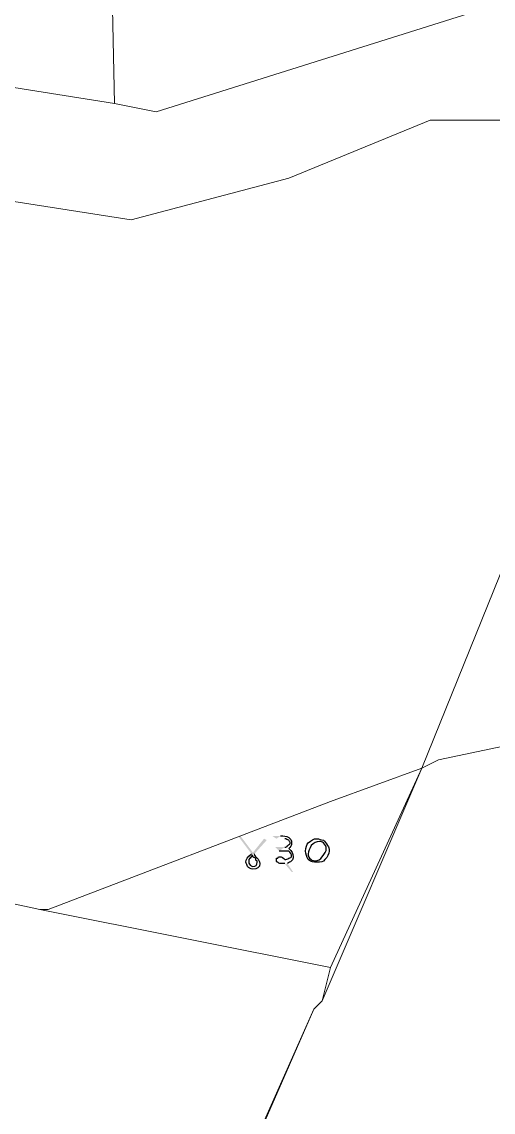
# Model space of a CAD drawing. Header units: inches. Extents: x -9985691 to 3643, y -3270716 to 4788.
# Drawn here: x -4983070 to -4982786, y -3260423 to -3259766 of the extents above; entities that cross this region are included whole.
import ezdxf

# ---------------------------------------------------------------- set-up
doc = ezdxf.new("R2010")
doc.units = ezdxf.units.IN
doc.header["$LTSCALE"] = 2
doc.header["$MEASUREMENT"] = 0
doc.layers.add('PDF_Geometry', color=7, linetype='CONTINUOUS')
doc.layers.add('PDF_Solid Fills', color=7, linetype='CONTINUOUS')

msp = doc.modelspace()

# ---------------------------------------------------------------- hatches: boundary and pattern name
at = {"layer": 'PDF_Solid Fills', "transparency": 33554559}
h = msp.add_hatch(color=256, dxfattribs=at)
h.paths.add_polyline_path([(-4982931.93, -3260267.15), (-4982939.43, -3260257.15), (-4982938.6, -3260256.32), (-4982931.1, -3260266.32), (-4982924.43, -3260257.98), (-4982922.77, -3260258.82), (-4982930.27, -3260267.15)], flags=0)
h.paths.add_polyline_path([(-4982916.93, -3260257.98), (-4982919.43, -3260256.32), (-4982914.43, -3260256.32)], flags=0)
h.paths.add_polyline_path([(-4982910.27, -3260272.98), (-4982906.93, -3260277.98), (-4982907.77, -3260277.98), (-4982911.93, -3260272.98)], flags=0)
h.paths.add_polyline_path([(-4982915.27, -3260265.48), (-4982917.77, -3260262.98), (-4982911.93, -3260262.98)], flags=0)
h = msp.add_hatch(color=256, dxfattribs=at)
h.paths.add_polyline_path([(-4982931.93, -3260267.15), (-4982939.43, -3260257.15), (-4982938.6, -3260256.32), (-4982931.1, -3260266.32), (-4982924.43, -3260257.98), (-4982922.77, -3260258.82), (-4982930.27, -3260267.15)], flags=0)
h.paths.add_polyline_path([(-4982916.93, -3260257.98), (-4982919.43, -3260256.32), (-4982914.43, -3260256.32)], flags=0)
h.paths.add_polyline_path([(-4982910.27, -3260272.98), (-4982906.93, -3260277.98), (-4982907.77, -3260277.98), (-4982911.93, -3260272.98)], flags=0)
h.paths.add_polyline_path([(-4982915.27, -3260265.48), (-4982917.77, -3260262.98), (-4982911.93, -3260262.98)], flags=0)

# ---------------------------------------------------------------- linework, layer by layer
at = {"layer": 'PDF_Geometry', "lineweight": 9}
for points in [[(-4982714.43, -3259600.48), (-4982719.43, -3259735.48), (-4982989.43, -3259820.48), (-4983014.43, -3259815.48), (-4983024.43, -3259340.48), (-4982829.43, -3259280.48), (-4982764.43, -3259265.48)], [(-4982714.43, -3259600.48), (-4982719.43, -3259735.48), (-4982989.43, -3259820.48), (-4983014.43, -3259815.48), (-4983024.43, -3259340.48), (-4982829.43, -3259280.48), (-4982764.43, -3259265.48)], [(-4983454.43, -3259620.48), (-4983489.43, -3259585.48), (-4983354.43, -3259480.48), (-4983254.43, -3259400.48), (-4983024.43, -3259340.48), (-4983014.43, -3259815.48), (-4983234.43, -3259780.48)], [(-4983454.43, -3259620.48), (-4983489.43, -3259585.48), (-4983354.43, -3259480.48), (-4983254.43, -3259400.48), (-4983024.43, -3259340.48), (-4983014.43, -3259815.48), (-4983234.43, -3259780.48)], [(-4982659.43, -3259795.48), (-4982829.43, -3260215.48), (-4982884.43, -3260235.48), (-4983054.43, -3260300.48), (-4983059.43, -3260300.48), (-4983544.43, -3260195.48), (-4983529.43, -3260170.48), (-4983374.43, -3259915.48), (-4983339.43, -3259805.48), (-4983229.43, -3259845.48), (-4983229.43, -3259850.48), (-4983004.43, -3259885.48), (-4982909.43, -3259860.48), (-4982824.43, -3259825.48), (-4982734.43, -3259825.48), (-4982674.43, -3259795.48)], [(-4982659.43, -3259795.48), (-4982829.43, -3260215.48), (-4982884.43, -3260235.48), (-4983054.43, -3260300.48), (-4983059.43, -3260300.48), (-4983544.43, -3260195.48), (-4983529.43, -3260170.48), (-4983374.43, -3259915.48), (-4983339.43, -3259805.48), (-4983229.43, -3259845.48), (-4983229.43, -3259850.48), (-4983004.43, -3259885.48), (-4982909.43, -3259860.48), (-4982824.43, -3259825.48), (-4982734.43, -3259825.48), (-4982674.43, -3259795.48)], [(-4982659.43, -3259795.48), (-4982829.43, -3260215.48), (-4982884.43, -3260235.48), (-4983054.43, -3260300.48), (-4983059.43, -3260300.48), (-4983544.43, -3260195.48), (-4983529.43, -3260170.48), (-4983374.43, -3259915.48), (-4983339.43, -3259805.48), (-4983229.43, -3259845.48), (-4983229.43, -3259850.48), (-4983004.43, -3259885.48), (-4982909.43, -3259860.48), (-4982824.43, -3259825.48), (-4982734.43, -3259825.48), (-4982674.43, -3259795.48)], [(-4982659.43, -3259795.48), (-4982829.43, -3260215.48), (-4982884.43, -3260235.48), (-4983054.43, -3260300.48), (-4983059.43, -3260300.48), (-4983544.43, -3260195.48), (-4983529.43, -3260170.48), (-4983374.43, -3259915.48), (-4983339.43, -3259805.48), (-4983229.43, -3259845.48), (-4983229.43, -3259850.48), (-4983004.43, -3259885.48), (-4982909.43, -3259860.48), (-4982824.43, -3259825.48), (-4982734.43, -3259825.48), (-4982674.43, -3259795.48)], [(-4982524.43, -3259800.48), (-4982584.43, -3260065.48), (-4982609.43, -3260120.48), (-4982629.43, -3260170.48), (-4982819.43, -3260210.48), (-4982829.43, -3260215.48), (-4982659.43, -3259795.48)], [(-4982524.43, -3259800.48), (-4982584.43, -3260065.48), (-4982609.43, -3260120.48), (-4982629.43, -3260170.48), (-4982819.43, -3260210.48), (-4982829.43, -3260215.48), (-4982659.43, -3259795.48)], [(-4982524.43, -3259800.48), (-4982584.43, -3260065.48), (-4982609.43, -3260120.48), (-4982629.43, -3260170.48), (-4982819.43, -3260210.48), (-4982829.43, -3260215.48), (-4982659.43, -3259795.48)], [(-4982524.43, -3259800.48), (-4982584.43, -3260065.48), (-4982609.43, -3260120.48), (-4982629.43, -3260170.48), (-4982819.43, -3260210.48), (-4982829.43, -3260215.48), (-4982659.43, -3259795.48)], [(-4982779.43, -3260565.48), (-4982809.43, -3260645.48), (-4982909.43, -3260780.48), (-4983179.43, -3261195.48), (-4983284.43, -3261195.48), (-4983139.43, -3260920.48), (-4982894.43, -3260360.48), (-4982889.43, -3260355.48), (-4982829.43, -3260215.48), (-4982819.43, -3260210.48), (-4982629.43, -3260170.48), (-4982739.43, -3260455.48)], [(-4982779.43, -3260565.48), (-4982809.43, -3260645.48), (-4982909.43, -3260780.48), (-4983179.43, -3261195.48), (-4983284.43, -3261195.48), (-4983139.43, -3260920.48), (-4982894.43, -3260360.48), (-4982889.43, -3260355.48), (-4982829.43, -3260215.48), (-4982819.43, -3260210.48), (-4982629.43, -3260170.48), (-4982739.43, -3260455.48)], [(-4982779.43, -3260565.48), (-4982809.43, -3260645.48), (-4982909.43, -3260780.48), (-4983179.43, -3261195.48), (-4983284.43, -3261195.48), (-4983139.43, -3260920.48), (-4982894.43, -3260360.48), (-4982889.43, -3260355.48), (-4982829.43, -3260215.48), (-4982819.43, -3260210.48), (-4982629.43, -3260170.48), (-4982739.43, -3260455.48)], [(-4982779.43, -3260565.48), (-4982809.43, -3260645.48), (-4982909.43, -3260780.48), (-4983179.43, -3261195.48), (-4983284.43, -3261195.48), (-4983139.43, -3260920.48), (-4982894.43, -3260360.48), (-4982889.43, -3260355.48), (-4982829.43, -3260215.48), (-4982819.43, -3260210.48), (-4982629.43, -3260170.48), (-4982739.43, -3260455.48)], [(-4983544.43, -3260195.48), (-4983059.43, -3260300.48), (-4982884.43, -3260335.48), (-4982889.43, -3260355.48), (-4982894.43, -3260360.48), (-4983014.43, -3260630.48), (-4983649.43, -3260440.48), (-4983669.43, -3260435.48), (-4983669.43, -3260385.48), (-4983599.43, -3260275.48), (-4983559.43, -3260210.48)], [(-4983544.43, -3260195.48), (-4983059.43, -3260300.48), (-4982884.43, -3260335.48), (-4982889.43, -3260355.48), (-4982894.43, -3260360.48), (-4983014.43, -3260630.48), (-4983649.43, -3260440.48), (-4983669.43, -3260435.48), (-4983669.43, -3260385.48), (-4983599.43, -3260275.48), (-4983559.43, -3260210.48)], [(-4983544.43, -3260195.48), (-4983059.43, -3260300.48), (-4982884.43, -3260335.48), (-4982889.43, -3260355.48), (-4982894.43, -3260360.48), (-4983014.43, -3260630.48), (-4983649.43, -3260440.48), (-4983669.43, -3260435.48), (-4983669.43, -3260385.48), (-4983599.43, -3260275.48), (-4983559.43, -3260210.48)], [(-4983544.43, -3260195.48), (-4983059.43, -3260300.48), (-4982884.43, -3260335.48), (-4982889.43, -3260355.48), (-4982894.43, -3260360.48), (-4983014.43, -3260630.48), (-4983649.43, -3260440.48), (-4983669.43, -3260435.48), (-4983669.43, -3260385.48), (-4983599.43, -3260275.48), (-4983559.43, -3260210.48)], [(-4983059.43, -3260300.48), (-4983054.43, -3260300.48), (-4982884.43, -3260235.48), (-4982829.43, -3260215.48), (-4982884.43, -3260335.48)], [(-4983059.43, -3260300.48), (-4983054.43, -3260300.48), (-4982884.43, -3260235.48), (-4982829.43, -3260215.48), (-4982884.43, -3260335.48)], [(-4983059.43, -3260300.48), (-4983054.43, -3260300.48), (-4982884.43, -3260235.48), (-4982829.43, -3260215.48), (-4982884.43, -3260335.48)], [(-4983059.43, -3260300.48), (-4983054.43, -3260300.48), (-4982884.43, -3260235.48), (-4982829.43, -3260215.48), (-4982884.43, -3260335.48)]]:
    msp.add_lwpolyline(points, close=True, dxfattribs=at)
for points in [[(-4983454.43, -3259620.48), (-4983234.43, -3259780.48), (-4983014.43, -3259815.48), (-4982989.43, -3259820.48), (-4982719.43, -3259735.48)], [(-4983454.43, -3259620.48), (-4983234.43, -3259780.48), (-4983014.43, -3259815.48), (-4982989.43, -3259820.48), (-4982719.43, -3259735.48)], [(-4982434.43, -3259765.48), (-4982459.43, -3259775.48), (-4982474.43, -3259785.48), (-4982524.43, -3259800.48), (-4982659.43, -3259795.48), (-4982674.43, -3259795.48), (-4982734.43, -3259825.48), (-4982824.43, -3259825.48), (-4982909.43, -3259860.48), (-4983004.43, -3259885.48), (-4983229.43, -3259850.48), (-4983229.43, -3259845.48), (-4983339.43, -3259805.48), (-4983354.43, -3259780.48), (-4983474.43, -3259695.48)], [(-4982434.43, -3259765.48), (-4982459.43, -3259775.48), (-4982474.43, -3259785.48), (-4982524.43, -3259800.48), (-4982659.43, -3259795.48), (-4982674.43, -3259795.48), (-4982734.43, -3259825.48), (-4982824.43, -3259825.48), (-4982909.43, -3259860.48), (-4983004.43, -3259885.48), (-4983229.43, -3259850.48), (-4983229.43, -3259845.48), (-4983339.43, -3259805.48), (-4983354.43, -3259780.48), (-4983474.43, -3259695.48)]]:
    msp.add_lwpolyline(points, dxfattribs=at)
at = {"layer": 'PDF_Geometry', "lineweight": 25}
for points in [[(-4982914.43, -3260256.32), (-4982912.77, -3260256.32), (-4982911.1, -3260256.32), (-4982909.43, -3260257.15)], [(-4982914.43, -3260256.32), (-4982912.77, -3260256.32), (-4982911.1, -3260256.32), (-4982909.43, -3260257.15)], [(-4982909.43, -3260257.15), (-4982908.6, -3260257.98), (-4982907.77, -3260258.82), (-4982907.77, -3260260.48)], [(-4982909.43, -3260257.15), (-4982908.6, -3260257.98), (-4982907.77, -3260258.82), (-4982907.77, -3260260.48)], [(-4982909.43, -3260258.82), (-4982910.27, -3260258.82), (-4982911.1, -3260257.98), (-4982911.93, -3260257.98)], [(-4982909.43, -3260258.82), (-4982910.27, -3260258.82), (-4982911.1, -3260257.98), (-4982911.93, -3260257.98)], [(-4982911.93, -3260262.98), (-4982911.1, -3260262.98), (-4982910.27, -3260262.98), (-4982910.27, -3260262.15)], [(-4982911.93, -3260262.98), (-4982911.1, -3260262.98), (-4982910.27, -3260262.98), (-4982910.27, -3260262.15)], [(-4982910.27, -3260262.15), (-4982909.43, -3260261.32), (-4982908.6, -3260261.32), (-4982908.6, -3260260.48)], [(-4982910.27, -3260262.15), (-4982909.43, -3260261.32), (-4982908.6, -3260261.32), (-4982908.6, -3260260.48)], [(-4982908.6, -3260260.48), (-4982908.6, -3260259.65), (-4982909.43, -3260259.65), (-4982909.43, -3260258.82)], [(-4982908.6, -3260260.48), (-4982908.6, -3260259.65), (-4982909.43, -3260259.65), (-4982909.43, -3260258.82)], [(-4982907.77, -3260260.48), (-4982907.77, -3260262.15), (-4982908.6, -3260262.98), (-4982909.43, -3260263.82)], [(-4982907.77, -3260260.48), (-4982907.77, -3260262.15), (-4982908.6, -3260262.98), (-4982909.43, -3260263.82)], [(-4982899.43, -3260265.48), (-4982899.43, -3260262.98), (-4982898.6, -3260261.32), (-4982897.77, -3260260.48)], [(-4982899.43, -3260265.48), (-4982899.43, -3260262.98), (-4982898.6, -3260261.32), (-4982897.77, -3260260.48)], [(-4982897.77, -3260260.48), (-4982896.1, -3260258.82), (-4982894.43, -3260257.98), (-4982892.77, -3260257.98)], [(-4982897.77, -3260260.48), (-4982896.1, -3260258.82), (-4982894.43, -3260257.98), (-4982892.77, -3260257.98)], [(-4982896.1, -3260262.15), (-4982896.93, -3260263.82), (-4982897.77, -3260265.48), (-4982897.77, -3260267.15)], [(-4982896.1, -3260262.15), (-4982896.93, -3260263.82), (-4982897.77, -3260265.48), (-4982897.77, -3260267.15)], [(-4982891.1, -3260259.65), (-4982892.77, -3260259.65), (-4982894.43, -3260260.48), (-4982896.1, -3260262.15)], [(-4982891.1, -3260259.65), (-4982892.77, -3260259.65), (-4982894.43, -3260260.48), (-4982896.1, -3260262.15)], [(-4982892.77, -3260257.98), (-4982891.1, -3260257.98), (-4982890.27, -3260258.82), (-4982888.6, -3260258.82)], [(-4982892.77, -3260257.98), (-4982891.1, -3260257.98), (-4982890.27, -3260258.82), (-4982888.6, -3260258.82)], [(-4982888.6, -3260260.48), (-4982889.43, -3260259.65), (-4982890.27, -3260259.65), (-4982891.1, -3260259.65)], [(-4982888.6, -3260260.48), (-4982889.43, -3260259.65), (-4982890.27, -3260259.65), (-4982891.1, -3260259.65)], [(-4982888.6, -3260258.82), (-4982887.77, -3260259.65), (-4982886.93, -3260260.48), (-4982886.1, -3260262.15)], [(-4982888.6, -3260258.82), (-4982887.77, -3260259.65), (-4982886.93, -3260260.48), (-4982886.1, -3260262.15)], [(-4982886.93, -3260263.82), (-4982886.93, -3260262.98), (-4982887.77, -3260261.32), (-4982888.6, -3260260.48)], [(-4982886.93, -3260263.82), (-4982886.93, -3260262.98), (-4982887.77, -3260261.32), (-4982888.6, -3260260.48)], [(-4982886.1, -3260262.15), (-4982885.27, -3260262.98), (-4982885.27, -3260263.82), (-4982885.27, -3260265.48)], [(-4982886.1, -3260262.15), (-4982885.27, -3260262.98), (-4982885.27, -3260263.82), (-4982885.27, -3260265.48)], [(-4982935.27, -3260272.15), (-4982935.27, -3260270.48), (-4982934.43, -3260268.82), (-4982931.93, -3260267.15)], [(-4982935.27, -3260272.15), (-4982935.27, -3260270.48), (-4982934.43, -3260268.82), (-4982931.93, -3260267.15)], [(-4982932.77, -3260269.65), (-4982932.77, -3260269.65), (-4982932.77, -3260269.65), (-4982933.6, -3260270.48)], [(-4982932.77, -3260269.65), (-4982932.77, -3260269.65), (-4982932.77, -3260269.65), (-4982933.6, -3260270.48)], [(-4982931.1, -3260267.98), (-4982931.93, -3260267.98), (-4982931.93, -3260268.82), (-4982932.77, -3260269.65)], [(-4982931.1, -3260267.98), (-4982931.93, -3260267.98), (-4982931.93, -3260268.82), (-4982932.77, -3260269.65)], [(-4982931.1, -3260268.82), (-4982931.1, -3260268.82), (-4982931.1, -3260267.98), (-4982931.1, -3260267.98)], [(-4982931.1, -3260268.82), (-4982931.1, -3260268.82), (-4982931.1, -3260267.98), (-4982931.1, -3260267.98)], [(-4982929.43, -3260269.65), (-4982929.43, -3260269.65), (-4982930.27, -3260269.65), (-4982931.1, -3260268.82)], [(-4982929.43, -3260269.65), (-4982929.43, -3260269.65), (-4982930.27, -3260269.65), (-4982931.1, -3260268.82)], [(-4982930.27, -3260267.15), (-4982930.27, -3260267.98), (-4982929.43, -3260268.82), (-4982928.6, -3260269.65)], [(-4982930.27, -3260267.15), (-4982930.27, -3260267.98), (-4982929.43, -3260268.82), (-4982928.6, -3260269.65)], [(-4982928.6, -3260271.32), (-4982929.43, -3260271.32), (-4982929.43, -3260270.48), (-4982929.43, -3260269.65)], [(-4982928.6, -3260271.32), (-4982929.43, -3260271.32), (-4982929.43, -3260270.48), (-4982929.43, -3260269.65)], [(-4982928.6, -3260269.65), (-4982927.77, -3260270.48), (-4982926.93, -3260271.32), (-4982926.93, -3260272.98)], [(-4982928.6, -3260269.65), (-4982927.77, -3260270.48), (-4982926.93, -3260271.32), (-4982926.93, -3260272.98)], [(-4982916.93, -3260270.48), (-4982916.93, -3260269.65), (-4982916.93, -3260269.65), (-4982916.1, -3260269.65)], [(-4982916.93, -3260270.48), (-4982916.93, -3260269.65), (-4982916.93, -3260269.65), (-4982916.1, -3260269.65)], [(-4982916.1, -3260269.65), (-4982916.1, -3260268.82), (-4982915.27, -3260268.82), (-4982915.27, -3260268.82)], [(-4982916.1, -3260269.65), (-4982916.1, -3260268.82), (-4982915.27, -3260268.82), (-4982915.27, -3260268.82)], [(-4982913.6, -3260265.48), (-4982914.43, -3260265.48), (-4982914.43, -3260265.48), (-4982915.27, -3260265.48)], [(-4982913.6, -3260265.48), (-4982914.43, -3260265.48), (-4982914.43, -3260265.48), (-4982915.27, -3260265.48)], [(-4982915.27, -3260268.82), (-4982913.6, -3260268.82), (-4982912.77, -3260269.65), (-4982911.93, -3260270.48)], [(-4982915.27, -3260268.82), (-4982913.6, -3260268.82), (-4982912.77, -3260269.65), (-4982911.93, -3260270.48)], [(-4982912.77, -3260265.48), (-4982912.77, -3260265.48), (-4982912.77, -3260265.48), (-4982913.6, -3260265.48)], [(-4982912.77, -3260265.48), (-4982912.77, -3260265.48), (-4982912.77, -3260265.48), (-4982913.6, -3260265.48)], [(-4982909.43, -3260265.48), (-4982909.43, -3260265.48), (-4982911.1, -3260265.48), (-4982912.77, -3260265.48)], [(-4982909.43, -3260265.48), (-4982909.43, -3260265.48), (-4982911.1, -3260265.48), (-4982912.77, -3260265.48)], [(-4982911.93, -3260270.48), (-4982911.1, -3260270.48), (-4982910.27, -3260270.48), (-4982909.43, -3260269.65)], [(-4982911.93, -3260270.48), (-4982911.1, -3260270.48), (-4982910.27, -3260270.48), (-4982909.43, -3260269.65)], [(-4982909.43, -3260263.82), (-4982907.77, -3260265.48), (-4982906.93, -3260267.15), (-4982906.93, -3260268.82)], [(-4982909.43, -3260263.82), (-4982907.77, -3260265.48), (-4982906.93, -3260267.15), (-4982906.93, -3260268.82)], [(-4982907.77, -3260268.82), (-4982907.77, -3260267.15), (-4982908.6, -3260266.32), (-4982909.43, -3260265.48)], [(-4982907.77, -3260268.82), (-4982907.77, -3260267.15), (-4982908.6, -3260266.32), (-4982909.43, -3260265.48)], [(-4982909.43, -3260269.65), (-4982908.6, -3260269.65), (-4982907.77, -3260268.82), (-4982907.77, -3260268.82)], [(-4982909.43, -3260269.65), (-4982908.6, -3260269.65), (-4982907.77, -3260268.82), (-4982907.77, -3260268.82)], [(-4982906.93, -3260268.82), (-4982906.93, -3260269.65), (-4982906.93, -3260270.48), (-4982907.77, -3260271.32)], [(-4982906.93, -3260268.82), (-4982906.93, -3260269.65), (-4982906.93, -3260270.48), (-4982907.77, -3260271.32)], [(-4982897.77, -3260270.48), (-4982898.6, -3260268.82), (-4982899.43, -3260267.15), (-4982899.43, -3260265.48)], [(-4982897.77, -3260270.48), (-4982898.6, -3260268.82), (-4982899.43, -3260267.15), (-4982899.43, -3260265.48)], [(-4982897.77, -3260267.15), (-4982897.77, -3260267.98), (-4982897.77, -3260268.82), (-4982896.93, -3260269.65)], [(-4982897.77, -3260267.15), (-4982897.77, -3260267.98), (-4982897.77, -3260268.82), (-4982896.93, -3260269.65)], [(-4982896.93, -3260269.65), (-4982896.1, -3260270.48), (-4982895.27, -3260271.32), (-4982893.6, -3260271.32)], [(-4982896.93, -3260269.65), (-4982896.1, -3260270.48), (-4982895.27, -3260271.32), (-4982893.6, -3260271.32)], [(-4982893.6, -3260271.32), (-4982891.93, -3260271.32), (-4982890.27, -3260270.48), (-4982889.43, -3260268.82)], [(-4982893.6, -3260271.32), (-4982891.93, -3260271.32), (-4982890.27, -3260270.48), (-4982889.43, -3260268.82)], [(-4982889.43, -3260268.82), (-4982887.77, -3260267.15), (-4982886.93, -3260265.48), (-4982886.93, -3260263.82)], [(-4982889.43, -3260268.82), (-4982887.77, -3260267.15), (-4982886.93, -3260265.48), (-4982886.93, -3260263.82)], [(-4982885.27, -3260265.48), (-4982885.27, -3260267.15), (-4982886.1, -3260268.82), (-4982887.77, -3260270.48)], [(-4982885.27, -3260265.48), (-4982885.27, -3260267.15), (-4982886.1, -3260268.82), (-4982887.77, -3260270.48)], [(-4982934.43, -3260274.65), (-4982934.43, -3260273.82), (-4982935.27, -3260272.98), (-4982935.27, -3260272.15)], [(-4982934.43, -3260274.65), (-4982934.43, -3260273.82), (-4982935.27, -3260272.98), (-4982935.27, -3260272.15)], [(-4982931.1, -3260276.32), (-4982932.77, -3260276.32), (-4982933.6, -3260275.48), (-4982934.43, -3260274.65)], [(-4982931.1, -3260276.32), (-4982932.77, -3260276.32), (-4982933.6, -3260275.48), (-4982934.43, -3260274.65)], [(-4982933.6, -3260270.48), (-4982933.6, -3260271.32), (-4982933.6, -3260271.32), (-4982933.6, -3260272.15)], [(-4982933.6, -3260270.48), (-4982933.6, -3260271.32), (-4982933.6, -3260271.32), (-4982933.6, -3260272.15)], [(-4982933.6, -3260272.15), (-4982933.6, -3260272.15), (-4982933.6, -3260272.98), (-4982932.77, -3260273.82)], [(-4982933.6, -3260272.15), (-4982933.6, -3260272.15), (-4982933.6, -3260272.98), (-4982932.77, -3260273.82)], [(-4982932.77, -3260273.82), (-4982932.77, -3260273.82), (-4982931.93, -3260274.65), (-4982931.1, -3260274.65)], [(-4982932.77, -3260273.82), (-4982932.77, -3260273.82), (-4982931.93, -3260274.65), (-4982931.1, -3260274.65)], [(-4982931.1, -3260274.65), (-4982929.43, -3260274.65), (-4982928.6, -3260273.82), (-4982928.6, -3260272.15)], [(-4982931.1, -3260274.65), (-4982929.43, -3260274.65), (-4982928.6, -3260273.82), (-4982928.6, -3260272.15)], [(-4982926.93, -3260272.98), (-4982926.93, -3260275.48), (-4982928.6, -3260276.32), (-4982931.1, -3260276.32)], [(-4982926.93, -3260272.98), (-4982926.93, -3260275.48), (-4982928.6, -3260276.32), (-4982931.1, -3260276.32)], [(-4982928.6, -3260272.15), (-4982928.6, -3260272.15), (-4982928.6, -3260272.15), (-4982928.6, -3260271.32)], [(-4982928.6, -3260272.15), (-4982928.6, -3260272.15), (-4982928.6, -3260272.15), (-4982928.6, -3260271.32)], [(-4982916.1, -3260272.15), (-4982916.93, -3260272.15), (-4982916.93, -3260271.32), (-4982916.93, -3260270.48)], [(-4982916.1, -3260272.15), (-4982916.93, -3260272.15), (-4982916.93, -3260271.32), (-4982916.93, -3260270.48)], [(-4982913.6, -3260272.98), (-4982914.43, -3260272.98), (-4982915.27, -3260272.98), (-4982916.1, -3260272.15)], [(-4982913.6, -3260272.98), (-4982914.43, -3260272.98), (-4982915.27, -3260272.98), (-4982916.1, -3260272.15)], [(-4982911.93, -3260272.98), (-4982911.93, -3260272.98), (-4982912.77, -3260272.98), (-4982913.6, -3260272.98)], [(-4982911.93, -3260272.98), (-4982911.93, -3260272.98), (-4982912.77, -3260272.98), (-4982913.6, -3260272.98)], [(-4982907.77, -3260271.32), (-4982908.6, -3260272.15), (-4982909.43, -3260272.15), (-4982910.27, -3260272.98)], [(-4982907.77, -3260271.32), (-4982908.6, -3260272.15), (-4982909.43, -3260272.15), (-4982910.27, -3260272.98)], [(-4982892.77, -3260272.15), (-4982894.43, -3260272.15), (-4982896.1, -3260272.15), (-4982897.77, -3260270.48)], [(-4982892.77, -3260272.15), (-4982894.43, -3260272.15), (-4982896.1, -3260272.15), (-4982897.77, -3260270.48)], [(-4982887.77, -3260270.48), (-4982888.6, -3260272.15), (-4982890.27, -3260272.15), (-4982892.77, -3260272.15)], [(-4982887.77, -3260270.48), (-4982888.6, -3260272.15), (-4982890.27, -3260272.15), (-4982892.77, -3260272.15)]]:
    msp.add_open_spline(points, degree=3, dxfattribs=at)

doc.saveas('drawing.dxf')
